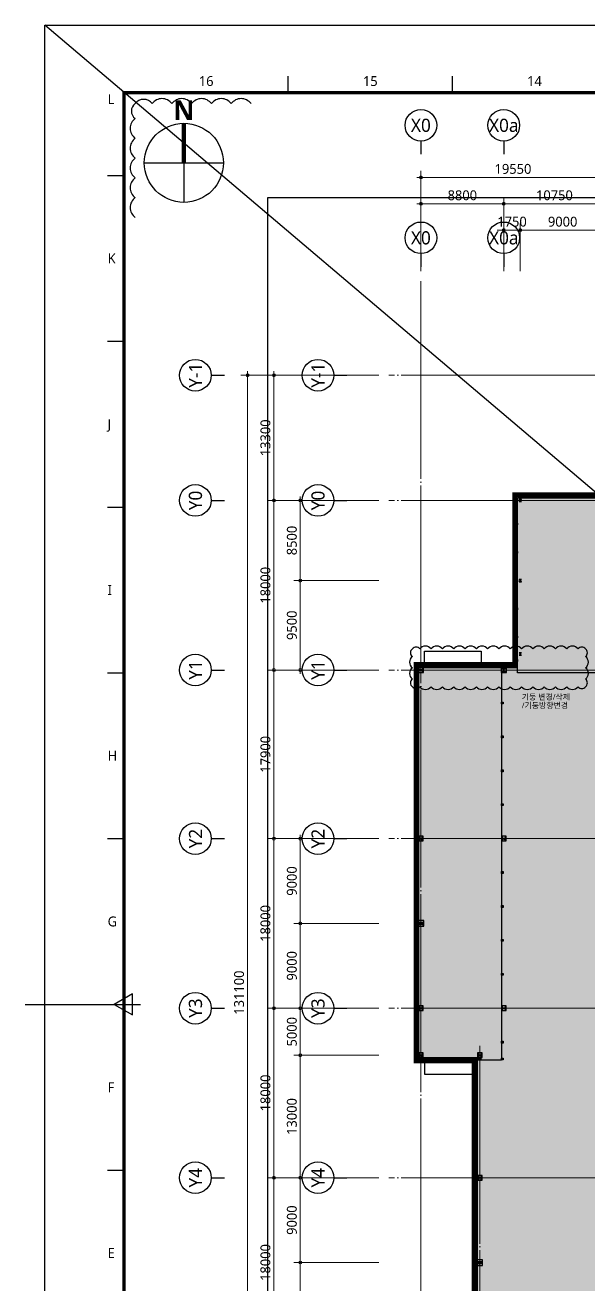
# Model space of a CAD drawing. Header units: millimetres. Extents: x -17369 to 294000, y -718917 to 220315.
# Drawn here: x -2100 to 57725, y -309617 to -175892 of the extents above; entities that cross this region are included whole.
import ezdxf
from ezdxf.enums import TextEntityAlignment as Align

# ---------------------------------------------------------------- set-up
doc = ezdxf.new("R2010")
doc.units = ezdxf.units.MM
doc.header["$LTSCALE"] = 350
for name, pattern in [('CEN', [62, 60, -1, 0, -1]), ('H1', [1, 0.5, -0.5]), ('H12', [3, 2, -1]), ('X-200-S-COL$0$CEN', [62, 60, -1, 0, -1]), ('X-200-S-COL$0$HID', [2.3, 1.5, -0.8])]:
    doc.linetypes.add(name, pattern=pattern)
doc.layers.get('Defpoints').update_dxf_attribs({"color": 181})
for name, color, linetype in [('#REV3a_240201', 7, 'Continuous'), ('0-THK200 SFRC SLAB영역', 211, 'H12'), ('0-하중영역-AGV', 1, 'H1'), ('0_SFRC-SLAB', 3, 'Continuous'), ('Bubble', 3, 'Continuous'), ('FORM$0$KIA-Form$2$A-FORM', 7, 'Continuous'), ('PD', 6, 'Continuous'), ('PERI-OUT', 9, 'Continuous'), ('SIGN', 7, 'Continuous'), ('Sol', 253, 'Continuous'), ('X-200-S-COL$0$Cen', 1, 'X-200-S-COL$0$CEN'), ('X-200-S-COL$0$H-Col', 3, 'Continuous'), ('X-200-S-COL$0$STUD', 4, 'Continuous')]:
    doc.layers.add(name, color=color, linetype=linetype)
doc.layers.add('DIM', color=1, linetype='Continuous', lineweight=5)
for name, color, linetype, plot in [('X-200-S-COL$0$#REV_231031', 72, 'Continuous', False), ('X-200-S-COL$0$Defpoint', 171, 'Continuous', False), ('X-200-S-COL$0$P-Line', 144, 'Continuous', False), ('X-200-S-COL$0$PERI-OUT', 17, 'Continuous', False)]:
    doc.layers.add(name, color=color, linetype=linetype, plot=plot)
doc.styles.add('FORM$0$맑은고딕', font='malgun.ttf')
doc.styles.add('X-200-S-COL$0$맑은고딕', font='malgun.ttf')
doc.styles.add('맑은고딕', font='malgun.ttf')
doc.styles.add('맑은고딕B', font='malgunbd.ttf')

# ---------------------------------------------------------------- blocks, each defined once
blk = doc.blocks.new('X-200-S-COL$0$Form-Bo')
blk.add_lwpolyline([(0, 207900), (294000, 207900), (294000, 0), (0, 0)], close=True)
blk = doc.blocks.new('X-200-S-COL$0$H-300x300x10x15')
at = {"color": 0, "linetype": 'ByBlock', "ltscale": 0.5}
blk.add_lwpolyline([(23, -135, -0.4142136), (5, -117), (5, 117, -0.4142136), (23, 135), (150, 135), (150, 150), (-150, 150), (-150, 135), (-23, 135, -0.4142136), (-5, 117), (-5, -117, -0.4142136), (-23, -135), (-150, -135), (-150, -150), (150, -150), (150, -135)], format="xyb", close=True, dxfattribs=at)
blk = doc.blocks.new('X-200-S-COL$0$H-250x250x9x14')
at = {"color": 0, "linetype": 'ByBlock'}
blk.add_lwpolyline([(20.5, 111), (125, 111), (125, 125), (-125, 125), (-125, 111), (-20.5, 111, -0.41421356), (-4.5, 95), (-4.5, -95, -0.41421356), (-20.5, -111), (-125, -111), (-125, -125), (125, -125), (125, -111), (20.5, -111, -0.41421356), (4.5, -95), (4.5, 95, -0.41421356)], format="xyb", close=True, dxfattribs=at)
blk = doc.blocks.new('X-200-S-COL$0$H-350x350x12x19')
at = {"color": 0, "linetype": 'ByBlock', "ltscale": 0.5}
blk.add_lwpolyline([(26, -156, -0.4142136), (6, -136), (6, 136, -0.4142136), (26, 156), (175, 156), (175, 175), (-175, 175), (-175, 156), (-26, 156, -0.4142136), (-6, 136), (-6, -136, -0.4142136), (-26, -156), (-175, -156), (-175, -175), (175, -175), (175, -156)], format="xyb", close=True, dxfattribs=at)
blk = doc.blocks.new('X-200-S-COL$0$H-400x400x13x21')
at = {"color": 0}
blk.add_lwpolyline([(200, -200), (200, -179), (28.5, -179, -0.41421356), (6.5, -157), (6.5, 157, -0.41421356), (28.5, 179), (200, 179), (200, 200), (-200, 200), (-200, 179), (-28.5, 179, -0.41421356), (-6.5, 157), (-6.5, -157, -0.41421356), (-28.5, -179), (-200, -179), (-200, -200)], format="xyb", close=True, dxfattribs=at)
blk = doc.blocks.new('X-200-S-COL$0$1F COLUMN_231010')
at = {"layer": 'X-200-S-COL$0$H-Col', "color": 0}
for name, p in [('X-200-S-COL$0$H-250x250x9x14', (50450, 157443)), ('X-200-S-COL$0$H-250x250x9x14', (50450, 148943)), ('X-200-S-COL$0$H-250x250x9x14', (50450, 141143)), ('X-200-S-COL$0$H-400x400x13x21', (48700, 139443))]:
    blk.add_blockref(name, p, dxfattribs=at)
for name, p, rotation in [('X-200-S-COL$0$H-400x400x13x21', (39900, 139443), 270), ('X-200-S-COL$0$H-350x350x12x19', (39900, 121543), 90), ('X-200-S-COL$0$H-350x350x12x19', (48700, 121543), 90), ('X-200-S-COL$0$H-300x300x10x15', (39900, 112543), 270), ('X-200-S-COL$0$H-350x350x12x19', (39900, 103543), 90), ('X-200-S-COL$0$H-350x350x12x19', (48700, 103543), 90), ('X-200-S-COL$0$H-350x350x12x19', (39900, 98543), 90), ('X-200-S-COL$0$H-350x350x12x19', (46150, 98543), 90), ('X-200-S-COL$0$H-350x350x12x19', (46150, 85543), 90), ('X-200-S-COL$0$H-300x300x10x15', (46150, 76543), 270)]:
    blk.add_blockref(name, p, dxfattribs=dict(at, rotation=rotation))
blk = doc.blocks.new('X-200-S-COL$0$PERIMITER_231026')
at = {"layer": 'X-200-S-COL$0$PERI-OUT'}
for points in [[(140800, 167343), (140800, 171293), (177580, 171293), (177580, 176343), (200030, 179093), (224980, 179093), (224980, 150943), (222400, 150943), (222400, 54231), (217203, 49143), (207930, 49143), (207930, 39143), (58950, 39143), (58950, 49143), (45650, 49143), (45650, 98043), (39480, 98043), (39480, 139943), (49950, 139943), (49950, 157943), (120950, 157943), (120950, 169343), (135850, 169343), (135850, 167343)], [(141020, 167123), (141020, 171073), (177800, 171073), (177800, 176148), (200043, 178873), (224760, 178873), (224760, 151163), (222230, 151163), (222230, 54303), (217134, 49313), (207710, 49313), (207710, 39363), (59170, 39363), (59170, 49363), (45870, 49363), (45870, 98263), (39650, 98263), (39650, 139723), (50170, 139723), (50170, 157723), (121120, 157723), (121125, 169173), (135680, 169173), (135680, 167123)]]:
    blk.add_lwpolyline(points, dxfattribs=at)
blk = doc.blocks.new('DIMDOT')
at = {"color": 0, "linetype": 'ByBlock'}
blk.add_line((-1.2, 0), (1.2, 0), dxfattribs=at)
at = {"color": 3}
blk.add_circle((0, 0), 0.45, dxfattribs=at)
blk = doc.blocks.new('X-200-S-COL$0$Stud')
at = {"color": 250}
for p, q in [((-94, -94), (94, 94)), ((-94, 94), (94, -94))]:
    blk.add_line(p, q, dxfattribs=at)
blk.add_lwpolyline([(100, -100), (-100, -100), (-100, 100), (100, 100)], close=True)
at = {"color": 6}
blk.add_lwpolyline([(94, -94), (-94, -94), (-94, 94), (94, 94)], close=True, dxfattribs=at)
blk = doc.blocks.new('X-200-S-COL$0$Stud-150x150x6')
at = {"color": 250}
for p, q in [((-69, -69), (69, 69)), ((-69, 69), (69, -69))]:
    blk.add_line(p, q, dxfattribs=at)
blk.add_lwpolyline([(75, -75), (-75, -75), (-75, 75), (75, 75)], close=True)
at = {"color": 6}
blk.add_lwpolyline([(69, -69), (-69, -69), (-69, 69), (69, 69)], close=True, dxfattribs=at)

msp = doc.modelspace()

# ---------------------------------------------------------------- hatches: boundary and pattern name
at = {"layer": '0-THK200 SFRC SLAB영역'}
h = msp.add_hatch(color=256, dxfattribs=at)
h.dxf.hatch_style = 1
h.paths.add_polyline_path([(49850, -225749.8), (59631.6, -225749.8), (59631.6, -244649.8), (65650, -244649.8), (65650, -288049.8), (75300, -288049.8), (75300, -290949.8), (66850, -290949.8), (66850, -298249.8), (135950, -298249.8), (135950, -344769.8), (58850, -344769.8), (58850, -334749.8), (45550, -334749.8), (45550, -285849.8), (39380, -285849.8), (39380, -243749.8), (49850, -243749.8)])
h.paths.add_polyline_path([(77350, -316249.8), (135350, -316249.8), (135350, -328149.8), (77350, -328149.8)], flags=16)
h.paths.add_polyline_path([(77350, -316249.8), (77350, -328149.8), (135350, -328149.8), (135350, -316249.8)], flags=0)
h.paths.add_polyline_path([(59170, -333874.8), (77625, -333874.8), (77625, -334349.8), (85500, -334349.8), (85500, -344429.8), (59170, -344429.8)], flags=16)
h.paths.add_polyline_path([(45870, -324299.8), (62650, -324299.8), (62650, -313849.8), (45870, -313849.8)], flags=16)
at = {"layer": 'Sol'}
h = msp.add_hatch(color=256, dxfattribs=at)
h.dxf.hatch_style = 1
h.paths.add_polyline_path([(118570, -344429.8), (116250, -344429.8), (116250, -344649.8), (118570, -344649.8)])
h.paths.add_polyline_path([(174720, -344429.8), (172550, -344429.8), (172550, -344649.8), (174720, -344649.8)])
h.paths.add_polyline_path([(170450, -344429.8), (170450, -344649.8), (171450, -344649.8), (171450, -344429.8)])
h.paths.add_polyline_path([(163550, -344429.8), (163550, -344649.8), (165450, -344649.8), (165450, -344429.8)])
h.paths.add_polyline_path([(162450, -344649.8), (162450, -344429.8), (129130, -344429.8), (129130, -344649.8)])
h.paths.add_polyline_path([(73450, -344429.8), (73450, -344649.8), (115150, -344649.8), (115150, -344429.8)])
h.paths.add_polyline_path([(56150, -334429.8), (56150, -334649.8), (57350, -334649.8), (57350, -334429.8)])
h.paths.add_polyline_path([(45870, -323349.8), (45650, -323349.8), (45650, -334649.8), (52150, -334649.8), (52150, -334429.8), (45870, -334429.8)])
h.paths.add_polyline_path([(45870, -312749.8), (45650, -312749.8), (45650, -321349.8), (45870, -321349.8)])
h.paths.add_polyline_path([(45870, -304149.8), (45650, -304149.8), (45650, -307749.8), (45870, -307749.8)])
h.paths.add_polyline_path([(44800, -285529.8), (44800, -285749.8), (45650, -285749.8), (45650, -303049.8), (45870, -303049.8), (45870, -285529.8)])
h.paths.add_polyline_path([(45800, -243849.8), (45800, -244069.8), (46500, -244069.8), (46500, -243849.8)])
h.paths.add_polyline_path([(40800, -244069.8), (40800, -243849.8), (39480, -243849.8), (39480, -285749.8), (40800, -285749.8), (40800, -285529.8), (39650, -285529.8), (39650, -244069.8)])
h.paths.add_polyline_path([(50170, -238649.8), (49950, -238649.8), (49950, -243849.8), (47600, -243849.8), (47600, -244069.8), (50170, -244069.8)])
h.paths.add_polyline_path([(50170, -235949.8), (49950, -235949.8), (49950, -236849.8), (50170, -236849.8)])
h.paths.add_polyline_path([(50170, -228749.8), (49950, -228749.8), (49950, -235049.8), (50170, -235049.8)])
h.paths.add_polyline_path([(67250, -226069.8), (67250, -225849.8), (49950, -225849.8), (49950, -226949.8), (50170, -226949.8), (50170, -226069.8)])
h.paths.add_polyline_path([(109850, -226069.8), (109850, -225849.8), (68350, -225849.8), (68350, -226069.8)])
h.paths.add_polyline_path([(135680, -216669.8), (136250, -216669.8), (136250, -216449.8), (135850, -216449.8), (135850, -214449.8), (120950, -214449.8), (120950, -217624.8), (121120, -217624.8), (121120, -214619.8), (135680, -214619.8)])
h.paths.add_polyline_path([(137850, -216449.8), (137350, -216449.8), (137350, -216669.8), (137850, -216669.8)])
h.paths.add_polyline_path([(177800, -211849.8), (177580, -211849.8), (177580, -212499.8), (140800, -212499.8), (140800, -216449.8), (140350, -216449.8), (140350, -216669.8), (141020, -216669.8), (141020, -212719.8), (177800, -212719.8)])
h.paths.add_polyline_path([(224760, -205949.8), (224980, -205949.8), (224980, -204699.8), (200030, -204699.8), (177580, -207449.8), (177580, -208449.8), (177800, -208449.8), (177800, -207644.5), (200043.4, -204919.8), (224760, -204919.8)])
h.paths.add_polyline_path([(207930, -338049.8), (207710, -338049.8), (207710, -344429.8), (185280, -344429.8), (185280, -344649.8), (207930, -344649.8)])
h.paths.add_polyline_path([(208030, -334649.8), (208030, -334479.8), (207710, -334479.8), (207710, -336949.8), (207930, -336949.8), (207930, -334649.8)])
h.paths.add_polyline_path([(222400, -319174.8), (222230, -319174.8), (222230, -329489.9), (217133.9, -334479.8), (209130, -334479.8), (209130, -334649.8), (217203.3, -334649.8), (222400, -329561.4)])
h.paths.add_polyline_path([(222400, -294324.8), (222230, -294324.8), (222230, -317174.8), (222400, -317174.8)])
h.paths.add_polyline_path([(222400, -286174.8), (222230, -286174.8), (222230, -292324.8), (222400, -292324.8)])
h.paths.add_polyline_path([(222400, -276324.8), (222230, -276324.8), (222230, -283374.8), (222400, -283374.8)])
h.paths.add_polyline_path([(222400, -239624.8), (222230, -239624.8), (222230, -274324.8), (222400, -274324.8)])
h.paths.add_polyline_path([(222230, -238524.8), (222400, -238524.8), (222400, -232849.8), (224980, -232849.8), (224980, -210949.8), (224760, -210949.8), (224760, -232629.8), (222230, -232629.8)])
h.paths.add_polyline_path([(67350, -344429.8), (67350, -344649.8), (69450, -344649.8), (69450, -344429.8)])
h.paths.add_polyline_path([(66250, -344649.8), (66250, -344429.8), (59170, -344429.8), (59170, -334429.8), (58450, -334429.8), (58450, -334649.8), (58950, -334649.8), (58950, -344649.8)])
h.paths.add_polyline_path([(120950, -222824.8), (121120, -222824.8), (121120, -219624.8), (120950, -219624.8)])
h.paths.add_polyline_path([(121120, -223924.8), (120950, -223924.8), (120950, -225849.8), (110950, -225849.8), (110950, -226069.8), (121120, -226069.8)])

# ---------------------------------------------------------------- linework, layer by layer
at = {"layer": '#REV3a_240201'}
msp.add_line((9566.7, -184216.5), (9566.7, -184216.5), dxfattribs=at)
for centre, radius, start, end in [((10161.2, -185009.1), 990.8, 126.869898, 233.130102), ((10468, -184892.5), 1126.7, 36.869898, 143.130102), ((12419.4, -185004), 1312.5, 36.869898, 143.130102), ((14519.4, -185004), 1312.5, 36.869898, 143.130102), ((16619.4, -185004), 1312.5, 36.869898, 143.130102), ((18719.4, -185004), 1312.5, 36.869898, 143.130102), ((20819.4, -185004), 1312.5, 36.869898, 143.130102), ((10354.2, -186851.8), 1312.5, 126.869898, 233.130102), ((10354.2, -188951.8), 1312.5, 126.869898, 233.130102), ((10354.2, -191051.8), 1312.5, 126.869898, 233.130102), ((10354.2, -193151.8), 1312.5, 126.869898, 233.130102), ((10354.2, -195251.8), 1312.5, 126.869898, 233.130102)]:
    msp.add_arc(centre, radius, start, end, dxfattribs=at)
msp.add_lwpolyline([(23653, -194194), (253797.2, -194194), (253797.2, -352117.2), (23653, -352117.2)], close=True)
at = {"const_width": 500}
msp.add_lwpolyline([(49850, -225749.8), (120850, -225749.8), (120850, -214349.8), (135950, -214349.8), (135950, -216349.8), (140700, -216349.8), (140700, -212399.8), (177480, -212399.8), (177480, -207361.3), (200023.9, -204599.8), (225080, -204599.8), (225080, -232949.8), (222500, -232949.8), (222500, -329593.3), (217124.3, -334969.1), (208030, -334969.1), (208030, -344769.8), (58850, -344769.8), (58850, -334649.8), (45550, -334749.8), (45550, -285849.8), (39380, -285849.8), (39380, -243749.8), (49850, -243749.8)], close=True, dxfattribs=at)
at = {"layer": '0-하중영역-AGV', "linetype": 'CEN', "const_width": 1000}
msp.add_lwpolyline([(141020, -307249.8), (135350, -307249.8), (135350, -313249.8), (69050, -313249.8), (69050, -323849.8), (63050, -323849.8), (63050, -313249.8), (45870, -313249.8), (45870, -285749.8), (56950, -285749.8), (56950, -279944.8), (59650, -279944.8), (59650, -244649.8), (59750, -244649.8), (59750, -236404.8), (135350, -236404.8), (135350, -228404.8), (141350, -228404.8)], dxfattribs=at)
at = {"layer": '0_SFRC-SLAB'}
for p, q in [((50170, -244069.8), (39650, -244069.8)), ((39650, -244069.8), (39650, -285529.8)), ((50170, -244649.8), (50170, -244069.8)), ((59750, -244649.8), (50170, -244649.8)), ((39650, -285529.8), (45870, -285529.8)), ((45870, -285529.8), (45870, -313849.8))]:
    msp.add_line(p, q, dxfattribs=at)
at = {"layer": 'Bubble', "color": 7}
for p, q in [((39900, -188199.8), (39900, -189599.8)), ((48700, -188199.8), (48700, -189599.8)), ((39900, -200146.6), (39900, -201546.6)), ((48700, -200146.6), (48700, -201546.6)), ((17650, -213049.8), (19050, -213049.8)), ((30653.5, -213049.8), (32053.5, -213049.8)), ((17650, -226349.8), (19050, -226349.8)), ((30653.5, -226349.8), (32053.5, -226349.8)), ((17650, -244349.8), (19050, -244349.8)), ((30653.5, -244349.8), (32053.5, -244349.8)), ((17650, -262249.8), (19050, -262249.8)), ((30653.5, -262249.8), (32053.5, -262249.8)), ((17650, -280249.8), (19050, -280249.8)), ((30653.5, -280249.8), (32053.5, -280249.8)), ((17650, -298249.8), (19050, -298249.8)), ((30653.5, -298249.8), (32053.5, -298249.8))]:
    msp.add_line(p, q, dxfattribs=at)
for centre in [(39900, -186519.8), (48700, -186519.8), (39900, -198466.6), (48700, -198466.6), (15970, -213049.8), (28973.5, -213049.8), (15970, -226349.8), (28973.5, -226349.8), (15970, -244349.8), (28973.5, -244349.8), (15970, -262249.8), (28973.5, -262249.8), (15970, -280249.8), (28973.5, -280249.8), (15970, -298249.8), (28973.5, -298249.8)]:
    msp.add_circle(centre, 1680, dxfattribs=at)
at = {"layer": 'Defpoints', "color": 3}
msp.add_lwpolyline([(0, -175892.4), (294000, -175892.4), (294000, -383792.4), (0, -383792.4)], close=True, dxfattribs=at)
at = {"layer": 'DIM', "color": 1, "transparency": 16777216}
for p, q in [((39900, -201999.8), (39900, -191349.8)), ((40250, -192049.8), (59100, -192049.8)), ((39900, -201999.8), (39900, -194149.8)), ((48350, -194849.8), (40250, -194849.8)), ((48700, -201999.8), (48700, -194149.8)), ((48700, -201999.8), (48700, -194149.8)), ((49050, -194849.8), (59100, -194849.8)), ((48350, -197649.8), (48000, -197649.8)), ((48700, -201999.8), (48700, -196949.8)), ((48700, -197649.8), (50450, -197649.8)), ((50450, -201999.8), (50450, -196949.8)), ((50450, -201999.8), (50450, -196949.8)), ((59100, -197649.8), (50800, -197649.8)), ((50800, -197649.8), (51150, -197649.8)), ((35450, -213049.8), (20800, -213049.8)), ((21500, -343799.8), (21500, -213399.8)), ((35450, -213049.8), (23600, -213049.8)), ((24300, -225999.8), (24300, -213399.8)), ((35450, -226349.8), (23600, -226349.8)), ((35450, -226349.8), (23600, -226349.8)), ((24300, -226699.8), (24300, -243999.8)), ((35450, -226349.8), (26400, -226349.8)), ((27100, -234499.8), (27100, -226699.8)), ((35450, -234849.8), (26400, -234849.8)), ((35450, -234849.8), (26400, -234849.8)), ((27100, -235199.8), (27100, -243999.8)), ((35450, -244349.8), (23600, -244349.8)), ((35450, -244349.8), (23600, -244349.8)), ((24300, -261899.8), (24300, -244699.8)), ((35450, -244349.8), (26400, -244349.8)), ((35450, -262249.8), (23600, -262249.8)), ((35450, -262249.8), (23600, -262249.8)), ((24300, -262599.8), (24300, -279899.8)), ((35450, -262249.8), (26400, -262249.8)), ((27100, -270899.8), (27100, -262599.8)), ((35450, -271249.8), (26400, -271249.8)), ((35450, -271249.8), (26400, -271249.8)), ((27100, -271599.8), (27100, -279899.8)), ((35450, -280249.8), (23600, -280249.8)), ((35450, -280249.8), (23600, -280249.8)), ((24300, -297899.8), (24300, -280599.8)), ((35450, -280249.8), (26400, -280249.8)), ((35450, -280249.8), (26400, -280249.8)), ((27100, -284899.8), (27100, -280599.8)), ((35450, -285249.8), (26400, -285249.8)), ((35450, -285249.8), (26400, -285249.8)), ((27100, -285599.8), (27100, -297899.8)), ((35450, -298249.8), (23600, -298249.8)), ((35450, -298249.8), (23600, -298249.8)), ((24300, -298599.8), (24300, -315899.8)), ((35450, -298249.8), (26400, -298249.8)), ((35450, -298249.8), (26400, -298249.8)), ((27100, -298599.8), (27100, -306899.8)), ((35450, -307249.8), (26400, -307249.8)), ((35450, -307249.8), (26400, -307249.8)), ((27100, -315899.8), (27100, -307599.8))]:
    msp.add_line(p, q, dxfattribs=at)
at = {"layer": 'FORM$0$KIA-Form$2$A-FORM'}
for p, q in [((25821.7, -183049.8), (25821.7, -181299.8)), ((43243.4, -183049.8), (43243.4, -181299.8)), ((6650, -191849.1), (8400, -191849.1)), ((6650, -209447.8), (8400, -209447.8)), ((6650, -227046.5), (8400, -227046.5)), ((6650, -244645.1), (8400, -244645.1)), ((6650, -262243.8), (8400, -262243.8)), ((9275, -278731), (7350, -279842.4)), ((9275, -280953.8), (9275, -278731)), ((7350, -279842.4), (9275, -280953.8)), ((6650, -297441.1), (8400, -297441.1))]:
    msp.add_line(p, q, dxfattribs=at)
at = {"layer": 'FORM$0$KIA-Form$2$A-FORM', "linetype": 'Continuous'}
msp.add_line((-2100, -279842.4), (10150, -279842.4), dxfattribs=at)
at = {"layer": 'FORM$0$KIA-Form$2$A-FORM', "color": 6, "const_width": 350}
msp.add_lwpolyline([(287147, -376635), (287147, -183049.8), (8400, -183049.8), (8400, -376635)], close=True, dxfattribs=at)
at = {"layer": 'PD'}
for points in [[(39625, -244624.8), (40175, -244624.8), (40175, -244074.8), (39625, -244074.8)], [(48425, -244624.8), (48975, -244624.8), (48975, -244074.8), (48425, -244074.8)], [(39650, -262499.8), (40150, -262499.8), (40150, -261999.8), (39650, -261999.8)], [(48450, -262499.8), (48950, -262499.8), (48950, -261999.8), (48450, -261999.8)], [(39600, -271549.8), (40200, -271549.8), (40200, -270949.8), (39600, -270949.8)], [(39650, -280499.8), (40150, -280499.8), (40150, -279999.8), (39650, -279999.8)], [(48450, -280499.8), (48950, -280499.8), (48950, -279999.8), (48450, -279999.8)], [(39650, -285499.8), (40150, -285499.8), (40150, -284999.8), (39650, -284999.8)], [(45900, -285499.8), (46400, -285499.8), (46400, -284999.8), (45900, -284999.8)], [(45900, -298499.8), (46400, -298499.8), (46400, -297999.8), (45900, -297999.8)], [(45850, -307549.8), (46450, -307549.8), (46450, -306949.8), (45850, -306949.8)]]:
    msp.add_lwpolyline(points, close=True, dxfattribs=at)
at = {"layer": 'PERI-OUT'}
for p, q in [((49950, -243849.8), (49950, -225849.8)), ((49950, -225849.8), (120950, -225849.8)), ((49950, -226949.8), (50170, -226949.8)), ((50170, -244069.8), (50170, -226069.8)), ((50170, -226069.8), (121120, -226069.8)), ((49950, -228749.8), (50170, -228749.8)), ((49950, -235049.8), (50170, -235049.8)), ((49950, -235949.8), (50170, -235949.8)), ((49950, -236849.8), (50170, -236849.8)), ((49950, -238649.8), (50170, -238649.8)), ((40300, -243849.8), (40300, -242349.8)), ((40300, -242349.8), (46300, -242349.8)), ((46300, -242349.8), (46300, -243849.8)), ((39480, -285749.8), (39480, -243849.8)), ((39480, -243849.8), (49950, -243849.8)), ((39650, -285529.8), (39650, -244069.8)), ((39650, -244069.8), (50170, -244069.8)), ((40800, -243849.8), (40800, -244069.8)), ((45800, -243849.8), (45800, -244069.8)), ((46500, -243849.8), (46500, -244069.8)), ((47600, -243849.8), (47600, -244069.8)), ((45650, -285749.8), (39480, -285749.8)), ((45870, -285529.8), (39650, -285529.8)), ((40300, -285749.8), (40300, -287249.8)), ((40800, -285529.8), (40800, -285749.8)), ((44800, -285529.8), (44800, -285749.8)), ((45650, -334649.8), (45650, -285749.8)), ((45870, -334429.8), (45870, -285529.8)), ((40300, -287249.8), (45650, -287249.8)), ((45650, -303049.8), (45870, -303049.8)), ((45650, -304149.8), (45870, -304149.8)), ((45650, -307749.8), (45870, -307749.8))]:
    msp.add_line(p, q, dxfattribs=at)
at = {"layer": 'SIGN', "color": 0}
for p, q in [((10542.7, -190504), (18942.7, -190504)), ((14742.7, -190504), (14742.7, -194704))]:
    msp.add_line(p, q, dxfattribs=at)
at = {"layer": 'SIGN', "color": 0, "const_width": 484.6}
msp.add_lwpolyline([(14742.7, -190504), (14742.7, -186304)], dxfattribs=at)
at = {"layer": 'SIGN', "color": 0}
msp.add_circle((14742.7, -190504), 4200, dxfattribs=at)
at = {"layer": 'X-200-S-COL$0$#REV_231031'}
msp.add_lwpolyline([(38996.2, -246118.6, 0.5), (39788.2, -246118.6, 0.5), (40988.2, -246118.6, 0.5), (42188.2, -246118.6, 0.5), (43388.2, -246118.6, 0.5), (44588.2, -246118.6, 0.5), (45788.2, -246118.6, 0.5), (46988.2, -246118.6, 0.5), (48188.2, -246118.6, 0.5), (49388.2, -246118.6, 0.5), (50588.2, -246118.6, 0.5), (51788.2, -246118.6, 0.5), (52988.2, -246118.6, 0.5), (54188.2, -246118.6, 0.5), (55388.2, -246118.6, 0.5), (56588.2, -246118.6, 0.5), (57380.2, -246118.6, 0.5), (57380.2, -246118.6, 0.5), (57380.2, -245314.7, 0.5), (57380.2, -244114.7, 0.5), (57380.2, -242914.7, 0.5), (57380.2, -242110.9, 0.5), (57380.2, -242110.9, 0.5), (56588.2, -242110.9, 0.5), (55388.2, -242110.9, 0.5), (54188.2, -242110.9, 0.5), (52988.2, -242110.9, 0.5), (51788.2, -242110.9, 0.5), (50588.2, -242110.9, 0.5), (49388.2, -242110.9, 0.5), (48188.2, -242110.9, 0.5), (46988.2, -242110.9, 0.5), (45788.2, -242110.9, 0.5), (44588.2, -242110.9, 0.5), (43388.2, -242110.9, 0.5), (42188.2, -242110.9, 0.5), (40988.2, -242110.9, 0.5), (39788.2, -242110.9, 0.5), (38996.2, -242110.9, 0.5), (38996.2, -242110.9, 0.5), (38996.2, -242914.7, 0.5), (38996.2, -244114.7, 0.5), (38996.2, -245314.7, 0.5), (38996.2, -246118.6, 0.5)], format="xyb", close=True, dxfattribs=at)
at = {"layer": 'X-200-S-COL$0$Cen', "lineweight": 0}
for p, q in [((39900, -203049.8), (39900, -349399.8)), ((232400, -213049.8), (36500, -213049.8)), ((232400, -226349.8), (36500, -226349.8)), ((232400, -244349.8), (36500, -244349.8)), ((232400, -262249.8), (36500, -262249.8)), ((232400, -280249.8), (36500, -280249.8)), ((46150, -284249.8), (46150, -349399.8)), ((232400, -298249.8), (36500, -298249.8))]:
    msp.add_line(p, q, dxfattribs=at)
at = {"layer": 'X-200-S-COL$0$Defpoint'}
msp.add_line((59450, -226349.8), (0, -175892.4), dxfattribs=at)
msp.add_lwpolyline([(8400, -183049.8), (253797.2, -183049.8), (253797.2, -364035), (8400, -364035)], close=True, dxfattribs=at)
at = {"layer": 'X-200-S-COL$0$P-Line'}
for p in [(48450, -244069.8), (45870, -285749.8)]:
    msp.add_line(p, (48450, -285749.8), dxfattribs=at)
at = {"layer": 'X-200-S-COL$0$P-Line', "color": 253, "linetype": 'X-200-S-COL$0$HID'}
msp.add_lwpolyline([(222500, -329603.4), (217244.1, -334749.8), (208030, -334749.8), (208030, -344769.8), (58850, -344769.8), (58850, -334749.8), (45550, -334749.8), (45550, -285849.8), (39380, -285849.8), (39380, -243749.8), (49850, -243749.8), (49850, -225749.8), (120850, -225749.8), (120850, -214349.8), (135950, -214349.8), (135950, -216349.8), (140700, -216349.8), (140700, -212399.8), (177480, -212399.8), (177480, -207361.3), (200023.9, -204599.8), (225080, -204599.8), (225080, -232949.8), (222500, -232949.8)], close=True, dxfattribs=at)

# ---------------------------------------------------------------- block references
at = {"layer": 'DIM', "color": 1, "transparency": 16777216, "xscale": 350, "yscale": 350, "zscale": 350}
for p, rotation in [((39900, -192049.8), 180), ((39900, -194849.8), 180), ((48700, -194849.8), 180), ((50450, -197649.8), 180), ((50450, -197649.8), 180), ((21500, -213049.8), 90), ((24300, -213049.8), 90), ((24300, -226349.8), 270), ((24300, -226349.8), 90), ((27100, -226349.8), 90), ((27100, -234849.8), 270), ((27100, -234849.8), 90), ((24300, -244349.8), 90), ((24300, -244349.8), 270), ((27100, -244349.8), 270), ((24300, -262249.8), 90), ((24300, -262249.8), 270), ((27100, -262249.8), 90), ((27100, -271249.8), 90), ((27100, -271249.8), 270), ((24300, -280249.8), 270), ((24300, -280249.8), 90), ((27100, -280249.8), 90), ((27100, -280249.8), 270), ((27100, -285249.8), 270), ((27100, -285249.8), 90), ((24300, -298249.8), 90), ((24300, -298249.8), 270), ((27100, -298249.8), 270), ((27100, -298249.8), 90), ((27100, -307249.8), 270), ((27100, -307249.8), 90)]:
    msp.add_blockref('DIMDOT', p, dxfattribs=dict(at, rotation=rotation))
for p in [(48700, -194849.8), (48700, -197649.8)]:
    msp.add_blockref('DIMDOT', p, dxfattribs=at)
at = {"layer": 'X-200-S-COL$0$Defpoint'}
msp.add_blockref('X-200-S-COL$0$Form-Bo', (0, -383792.4), dxfattribs=at)
at = {"layer": 'X-200-S-COL$0$H-Col'}
msp.add_blockref('X-200-S-COL$0$1F COLUMN_231010', (0, -383792.4), dxfattribs=at)
at = {"layer": 'X-200-S-COL$0$PERI-OUT'}
msp.add_blockref('X-200-S-COL$0$PERIMITER_231026', (0, -383792.4), dxfattribs=at)
at = {"layer": 'X-200-S-COL$0$STUD'}
for name, p in [('X-200-S-COL$0$Stud', (50450, -225949.8)), ('X-200-S-COL$0$Stud', (53450, -225949.8)), ('X-200-S-COL$0$Stud', (56450, -225949.8)), ('X-200-S-COL$0$Stud', (50050, -226349.8)), ('X-200-S-COL$0$Stud', (50050, -228849.8)), ('X-200-S-COL$0$Stud', (50050, -231849.8)), ('X-200-S-COL$0$Stud', (50050, -234849.8)), ('X-200-S-COL$0$Stud', (50050, -237849.8)), ('X-200-S-COL$0$Stud', (50050, -240849.8)), ('X-200-S-COL$0$Stud', (50050, -243349.8)), ('X-200-S-COL$0$Stud-150x150x6', (39555, -244349.8)), ('X-200-S-COL$0$Stud', (39900, -243949.8)), ('X-200-S-COL$0$Stud', (40700, -243949.8)), ('X-200-S-COL$0$Stud', (44900, -243949.8)), ('X-200-S-COL$0$Stud', (47200, -243949.8)), ('X-200-S-COL$0$Stud', (49700, -243949.8)), ('X-200-S-COL$0$Stud-150x150x6', (39555, -247349.8)), ('X-200-S-COL$0$Stud', (48550, -247849.8)), ('X-200-S-COL$0$Stud-150x150x6', (39555, -250349.8)), ('X-200-S-COL$0$Stud', (48550, -251449.8)), ('X-200-S-COL$0$Stud-150x150x6', (39555, -253349.8)), ('X-200-S-COL$0$Stud', (48550, -255049.8)), ('X-200-S-COL$0$Stud-150x150x6', (39555, -256349.8)), ('X-200-S-COL$0$Stud-150x150x6', (39555, -259349.8)), ('X-200-S-COL$0$Stud', (48550, -258649.8)), ('X-200-S-COL$0$Stud-150x150x6', (39555, -262249.8)), ('X-200-S-COL$0$Stud-150x150x6', (39555, -265249.8)), ('X-200-S-COL$0$Stud', (48550, -265849.8)), ('X-200-S-COL$0$Stud-150x150x6', (39555, -268249.8)), ('X-200-S-COL$0$Stud', (48550, -269449.8)), ('X-200-S-COL$0$Stud-150x150x6', (39555, -271249.8)), ('X-200-S-COL$0$Stud', (48550, -273049.8)), ('X-200-S-COL$0$Stud-150x150x6', (39555, -274249.8)), ('X-200-S-COL$0$Stud', (48550, -276649.8)), ('X-200-S-COL$0$Stud-150x150x6', (39555, -277249.8)), ('X-200-S-COL$0$Stud-150x150x6', (39555, -280249.8)), ('X-200-S-COL$0$Stud-150x150x6', (39555, -280249.8)), ('X-200-S-COL$0$Stud-150x150x6', (39555, -282749.8)), ('X-200-S-COL$0$Stud', (48550, -283849.8)), ('X-200-S-COL$0$Stud-150x150x6', (39555, -285249.8)), ('X-200-S-COL$0$Stud', (39900, -285649.8)), ('X-200-S-COL$0$Stud', (40700, -285649.8)), ('X-200-S-COL$0$Stud', (44900, -285649.8)), ('X-200-S-COL$0$Stud', (45500, -285649.8)), ('X-200-S-COL$0$Stud', (45750, -286249.8)), ('X-200-S-COL$0$Stud', (46150, -285649.8)), ('X-200-S-COL$0$Stud', (48550, -285649.8)), ('X-200-S-COL$0$Stud', (45750, -289249.8)), ('X-200-S-COL$0$Stud', (45750, -292249.8)), ('X-200-S-COL$0$Stud', (45750, -295249.8)), ('X-200-S-COL$0$Stud', (45750, -298249.8)), ('X-200-S-COL$0$Stud', (45750, -301249.8)), ('X-200-S-COL$0$Stud', (45750, -304249.8)), ('X-200-S-COL$0$Stud', (45750, -307249.8))]:
    msp.add_blockref(name, p, dxfattribs=at)

# ---------------------------------------------------------------- texts
at = {"layer": 'Bubble', "color": 2, "style": '맑은고딕'}
for s, p in [('X0', (39900, -186519.8)), ('X0a', (48700, -186519.8)), ('X0', (39900, -198466.6)), ('X0a', (48700, -198466.6))]:
    msp.add_text(s, height=1400, dxfattribs=at).set_placement(p, align=Align.MIDDLE)
for s, p in [('Y-1', (15970, -213049.8)), ('Y-1', (28973.5, -213049.8)), ('Y0', (15970, -226349.8)), ('Y0', (28973.5, -226349.8)), ('Y1', (15970, -244349.8)), ('Y1', (28973.5, -244349.8)), ('Y2', (15970, -262249.8)), ('Y2', (28973.5, -262249.8)), ('Y3', (15970, -280249.8)), ('Y3', (28973.5, -280249.8)), ('Y4', (15970, -298249.8)), ('Y4', (28973.5, -298249.8))]:
    msp.add_text(s, height=1400, rotation=90, dxfattribs=at).set_placement(p, align=Align.MIDDLE)
at = {"layer": 'Defpoints', "style": '맑은고딕'}
for s, p in [('550X550', (40175, -244624.8)), ('550X550', (48975, -244624.8)), ('500X500', (40150, -262499.8)), ('500X500', (48950, -262499.8)), ('600X600', (40200, -271549.8)), ('500X500', (40150, -280499.8)), ('500X500', (48950, -280499.8)), ('500X500', (40150, -285499.8)), ('500X500', (46400, -285499.8)), ('500X500', (46400, -298499.8)), ('600X600', (46450, -307549.8))]:
    msp.add_text(s, height=100, dxfattribs=at).set_placement(p, align=Align.BOTTOM_RIGHT)
at = {"layer": 'DIM', "color": 3, "transparency": 16777216, "char_height": 1050, "attachment_point": 5, "style": '맑은고딕'}
for s, insert in [('\\A1;19550', (49675, -191154.5)), ('\\A1;8800', (44300, -193957.3)), ('\\A1;10750', (54075, -193954.5)), ('\\A1;1750', (49575, -196754.5)), ('\\A1;9000', (54950, -196757.3))]:
    msp.add_mtext(s, dxfattribs=dict(at, insert=insert))
at = {"layer": 'DIM', "color": 3, "transparency": 16777216, "char_height": 1050, "attachment_point": 5, "rotation": 90, "style": '맑은고딕'}
for s, insert in [('\\A1;13300', (23404.7, -219699.8)), ('\\A1;8500', (26207.5, -230599.8)), ('\\A1;18000', (23404.7, -235349.8)), ('\\A1;9500', (26207.5, -239599.8)), ('\\A1;17900', (23404.7, -253299.8)), ('\\A1;9000', (26207.5, -266749.8)), ('\\A1;18000', (23404.7, -271249.8)), ('\\A1;9000', (26207.5, -275749.8)), ('\\A1;131100', (20604.7, -278599.8)), ('\\A1;5000', (26207.5, -282749.8)), ('\\A1;18000', (23404.7, -289249.8)), ('\\A1;13000', (26204.7, -291749.8)), ('\\A1;9000', (26207.5, -302749.8)), ('\\A1;18000', (23404.7, -307249.8))]:
    msp.add_mtext(s, dxfattribs=dict(at, insert=insert))
at = {"layer": 'FORM$0$KIA-Form$2$A-FORM', "color": 4, "style": 'FORM$0$맑은고딕'}
for s, p in [('16', (17110.8, -181299.8)), ('15', (34532.5, -181299.8)), ('14', (51954.2, -181299.8))]:
    msp.add_text(s, height=1050, dxfattribs=at).set_placement(p, align=Align.TOP_CENTER)
for s, p in [('L', (6650, -183749.8)), ('K', (6650, -200648.5)), ('J', (6650, -218247.1)), ('I', (6650, -235845.8)), ('H', (6650, -253444.4)), ('G', (6650, -271043.1)), ('F', (6650, -288641.8)), ('E', (6650, -306240.4))]:
    msp.add_text(s, height=1050, dxfattribs=at).set_placement(p, align=Align.MIDDLE_LEFT)
at = {"layer": 'SIGN', "color": 3, "style": '맑은고딕B'}
msp.add_text('N', height=2100, dxfattribs=at).set_placement((14742.7, -184904), align=Align.MIDDLE)
at = {"layer": 'X-200-S-COL$0$#REV_231031', "style": 'X-200-S-COL$0$맑은고딕'}
for s, p in [('기둥 변경/삭제', (50605.5, -247687.9)), ('/기둥방향변경', (50605.5, -248587.9))]:
    msp.add_text(s, height=600, dxfattribs=at).set_placement(p, align=Align.BOTTOM_LEFT)

doc.saveas('drawing.dxf')
